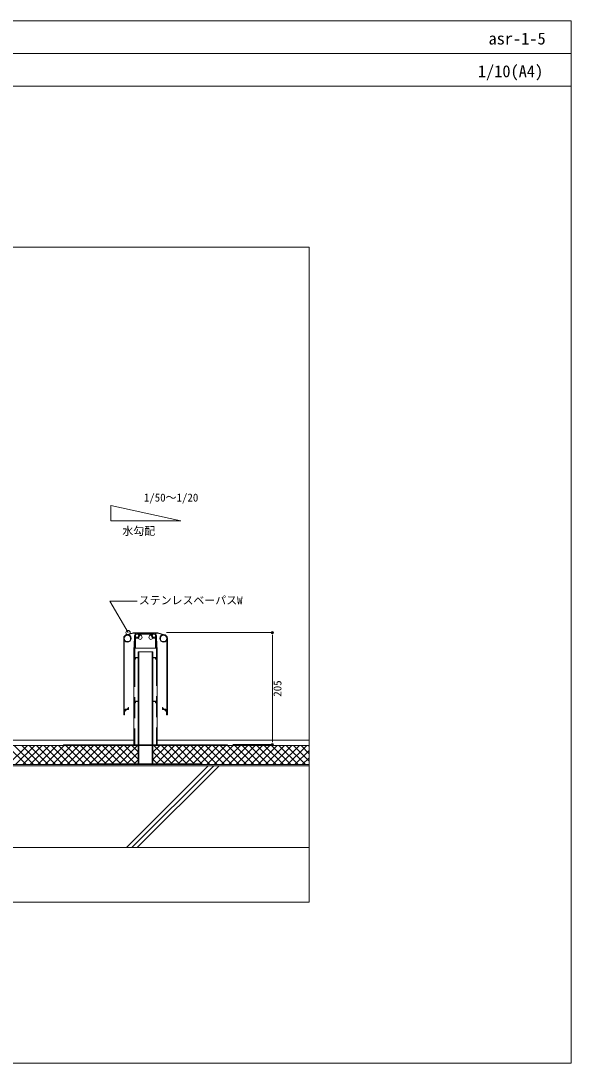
# Model space of a CAD drawing. Units: millimetres, scale not verified. Extents: x -1380 to 1380, y -955 to 955.
# Drawn here: x 372 to 1380, y -955 to 955 of the extents above; entities that cross this region are included whole.
import ezdxf
from ezdxf.enums import TextEntityAlignment as Align

# ---------------------------------------------------------------- set-up
doc = ezdxf.new("R2010")
doc.units = ezdxf.units.MM
doc.header["$LTSCALE"] = 3
doc.linetypes.add('USER1', pattern=[19.05, 12.7, -6.35])
for name, color, linetype, lineweight in [('0-0_0', 7, 'Continuous', 9), ('0-1_HATCH', 9, 'Continuous', 18), ('0-3_KUTAI', 3, 'Continuous', 18), ('0-4_BOUSUI', 1, 'Continuous', 18), ('0-5_MOJI', 7, 'Continuous', 18), ('0-6_sunpo', 7, 'Continuous', 18), ('0-8_dannnetu', 6, 'Continuous', 18), ('0-9_KANAMONO', 4, 'Continuous', 18), ('0-A_WAKU', 7, 'Continuous', 18)]:
    doc.layers.add(name, color=color, linetype=linetype, lineweight=lineweight)
doc.styles.add('ＭＳ ゴシック', font='')
doc.styles.get('ＭＳ ゴシック').set_extended_font_data('MS Gothic')

# ---------------------------------------------------------------- blocks, each defined once
blk = doc.blocks.new('_DOT')
at = {"layer": '0-0_0'}
for p, q in [((-0.5, 0), (-1, 0)), ((0.25, 0), (-0.25, 0))]:
    blk.add_line(p, q, dxfattribs=at)
blk.add_circle((0, 0), 0.25, dxfattribs=at)

msp = doc.modelspace()

# ---------------------------------------------------------------- linework, layer by layer
at = {"layer": '0-0_0', "lineweight": 18}
msp.add_line((-1380.02, 894.987), (1379.98, 894.987), dxfattribs=at)
msp.add_lwpolyline([(-900.02, -660.013), (899.98, -660.013), (899.98, 539.987), (-900.02, 539.987)], close=True, dxfattribs=at)
at = {"layer": '0-1_HATCH'}
for p, q in [((381.119, -408.013), (346.119, -373.013)), ((348.492, -408.013), (383.492, -373.013)), ((394.589, -408.013), (359.589, -373.013)), ((361.962, -408.013), (396.962, -373.013)), ((408.06, -408.013), (373.06, -373.013)), ((375.433, -408.013), (410.433, -373.013)), ((421.53, -408.013), (386.53, -373.013)), ((388.903, -408.013), (423.903, -373.013)), ((435.001, -408.013), (400.001, -373.013)), ((402.373, -408.013), (437.373, -373.013)), ((448.471, -408.013), (413.471, -373.013)), ((415.844, -408.013), (450.844, -373.013)), ((461.941, -408.013), (426.941, -373.013)), ((429.314, -408.013), (464.314, -373.013)), ((475.412, -408.013), (440.412, -373.013)), ((442.784, -408.013), (477.784, -373.013)), ((488.882, -408.013), (453.882, -373.013)), ((456.255, -408.013), (491.255, -373.013)), ((500.853, -406.513), (467.353, -373.013)), ((469.725, -408.013), (504.725, -373.013)), ((514.323, -406.513), (480.823, -373.013)), ((483.196, -408.013), (518.196, -373.013)), ((527.793, -406.513), (494.293, -373.013)), ((496.666, -408.013), (531.666, -373.013)), ((541.264, -406.513), (507.764, -373.013)), ((511.636, -406.513), (545.136, -373.013)), ((554.734, -406.513), (521.234, -373.013)), ((525.107, -406.513), (558.607, -373.013)), ((568.204, -406.513), (534.704, -373.013)), ((538.577, -406.513), (572.077, -373.013)), ((581.675, -406.513), (548.175, -373.013)), ((552.048, -406.513), (585.548, -373.013)), ((586.38, -397.747), (561.645, -373.013)), ((586.38, -384.277), (575.116, -373.013)), ((613.58, -385.392), (625.959, -373.013)), ((613.58, -398.863), (639.429, -373.013)), ((649.027, -406.513), (615.527, -373.013)), ((619.399, -406.513), (652.899, -373.013)), ((662.497, -406.513), (628.997, -373.013)), ((632.87, -406.513), (666.37, -373.013)), ((675.968, -406.513), (642.468, -373.013)), ((646.34, -406.513), (679.84, -373.013)), ((689.438, -406.513), (655.938, -373.013)), ((659.811, -406.513), (693.311, -373.013)), ((704.408, -408.013), (669.408, -373.013)), ((673.281, -406.513), (706.781, -373.013)), ((717.879, -408.013), (682.879, -373.013)), ((686.751, -406.513), (720.251, -373.013)), ((731.349, -408.013), (696.349, -373.013)), ((699.98, -406.755), (733.722, -373.013)), ((744.819, -408.013), (709.819, -373.013)), ((712.192, -408.013), (747.192, -373.013)), ((758.29, -408.013), (723.29, -373.013)), ((725.663, -408.013), (760.663, -373.013)), ((771.76, -408.013), (736.76, -373.013)), ((739.133, -408.013), (774.133, -373.013)), ((785.231, -408.013), (750.231, -373.013)), ((752.603, -408.013), (787.603, -373.013)), ((798.701, -408.013), (763.701, -373.013)), ((766.074, -408.013), (801.074, -373.013)), ((812.171, -408.013), (777.171, -373.013)), ((779.544, -408.013), (814.544, -373.013)), ((825.642, -408.013), (790.642, -373.013)), ((793.014, -408.013), (828.014, -373.013)), ((839.112, -408.013), (804.112, -373.013)), ((806.485, -408.013), (841.485, -373.013)), ((852.583, -408.013), (817.583, -373.013)), ((819.955, -408.013), (854.955, -373.013)), ((866.053, -408.013), (831.053, -373.013)), ((833.426, -408.013), (868.426, -373.013)), ((879.523, -408.013), (844.523, -373.013)), ((846.896, -408.013), (881.896, -373.013)), ((892.994, -408.013), (857.994, -373.013)), ((860.366, -408.013), (895.366, -373.013)), ((899.98, -401.529), (871.464, -373.013)), ((873.837, -408.013), (899.98, -381.87)), ((899.98, -388.058), (884.934, -373.013)), ((899.98, -374.588), (898.405, -373.013)), ((565.518, -406.513), (586.38, -385.651)), ((578.988, -406.513), (586.38, -399.122)), ((635.556, -406.513), (613.58, -384.536)), ((622.086, -406.513), (613.58, -398.007)), ((887.307, -408.013), (899.98, -395.341)), ((564.98, -560.013), (714.98, -410.013)), ((574.98, -560.013), (724.98, -410.013)), ((584.98, -560.013), (734.98, -410.013))]:
    msp.add_line(p, q, dxfattribs=at)
at = {"layer": '0-3_KUTAI'}
msp.add_line((899.98, -560.013), (-400.02, -560.013), dxfattribs=at)
msp.add_lwpolyline([(899.98, -410.013), (-400.02, -410.013), (-400.02, 39.987)], dxfattribs=at)
at = {"layer": '0-4_BOUSUI'}
for p, q in [((899.98, -363.013), (621.33, -363.013)), ((899.98, -408.013), (-400.02, -408.013))]:
    msp.add_line(p, q, dxfattribs=at)
msp.add_lwpolyline([(578.63, -363.013), (-346.381, -363.013), (-390.02, -319.373), (-390.02, -45.013)], dxfattribs=at)
at = {"layer": '0-5_MOJI'}
for p, q in [((664.618, 38.614), (536.239, 67.12)), ((536.239, 67.12), (536.239, 38.614)), ((536.239, 38.614), (664.618, 38.614))]:
    msp.add_line(p, q, dxfattribs=at)
msp.add_lwpolyline([(584.836, -108.667), (534.836, -108.667), (567.945, -166.013)], dxfattribs=at)
msp.add_circle((567.945, -166.013), 4, dxfattribs=at)
at = {"layer": '0-6_sunpo'}
for p, q in [((638.48, -166.013), (832.485, -166.013)), ((832.485, -174.013), (832.485, -363.013)), ((759.98, -371.013), (832.485, -371.013))]:
    msp.add_line(p, q, dxfattribs=at)
at = {"layer": '0-8_dannnetu'}
msp.add_line((899.98, -373.013), (-400.02, -373.013), dxfattribs=at)
at = {"layer": '0-9_KANAMONO'}
for p, q in [((579.98, -181.313), (579.98, -171.813)), ((581.776, -170.513), (580.171, -170.513)), ((584.48, -167.313), (615.48, -167.313)), ((615.48, -168.813), (584.48, -168.813)), ((619.788, -170.513), (618.183, -170.513)), ((581.48, -178.513), (579.98, -178.513)), ((619.98, -178.513), (618.48, -178.513)), ((639.98, -316.513), (639.98, -176.642)), ((581.48, -194.313), (618.48, -194.313)), ((587.88, -201.513), (612.08, -201.513)), ((560.98, -316.513), (560.98, -308.213)), ((562.68, -306.513), (567.63, -306.513)), ((567.63, -307.213), (562.68, -307.213)), ((637.28, -306.513), (632.33, -306.513)), ((632.33, -307.213), (637.28, -307.213)), ((638.98, -316.513), (638.98, -308.213)), ((587.88, -406.513), (612.08, -406.513)), ((587.88, -408.013), (612.08, -408.013))]:
    msp.add_line(p, q, dxfattribs=at)
at = {"layer": '0-9_KANAMONO', "linetype": 'USER1'}
for p, q in [((580.13, -227.372), (580.13, -371.513)), ((619.83, -225.655), (619.83, -371.513))]:
    msp.add_line(p, q, dxfattribs=at)
at = {"layer": '0-9_KANAMONO'}
for points in [[(635.048, -170.104), (622.48, -166.513), (577.48, -166.513), (564.911, -170.104)], [(565.131, -170.873), (577.592, -167.313), (622.367, -167.313), (634.828, -170.873)], [(581.48, -171.813), (581.48, -194.313), (580.792, -194.313), (580.792, -181.313), (579.98, -181.313)], [(619.98, -171.813), (619.98, -181.313), (619.168, -181.313), (619.168, -194.313), (618.48, -194.313), (618.48, -171.813)], [(559.98, -176.642), (559.98, -316.513), (560.78, -316.513), (560.78, -176.642)], [(580.13, -227.372), (580.13, -193.915), (580.792, -192.768), (579.98, -192.768), (579.98, -181.513), (579.292, -181.513), (579.292, -192.366), (578.63, -193.513), (578.63, -371.513)], [(580.792, -181.313), (579.98, -181.531), (579.98, -194.095), (580.792, -194.313)], [(579.98, -181.513), (580.792, -181.731), (580.792, -192.551), (579.98, -192.768)], [(619.168, -181.313), (619.98, -181.531), (619.98, -194.095), (619.168, -194.313)], [(619.83, -225.655), (619.83, -193.915), (619.168, -192.768), (619.98, -192.768), (619.98, -181.513), (620.668, -181.513), (620.668, -192.366), (621.33, -193.513), (621.33, -371.513)], [(619.98, -181.513), (619.168, -181.731), (619.168, -192.551), (619.98, -192.768)], [(639.18, -176.642), (639.18, -316.513), (639.98, -316.513)], [(586.38, -406.513), (499.98, -406.513), (499.98, -408.013), (586.38, -408.013), (587.88, -408.013), (587.88, -201.513), (586.38, -201.513), (586.38, -408.013)], [(567.93, -306.213), (567.93, -303.513), (568.63, -303.513), (568.63, -306.213)], [(632.03, -306.213), (632.03, -303.513), (631.33, -303.513), (631.33, -306.213)], [(561.68, -308.213), (561.68, -316.513), (560.98, -316.513)], [(638.28, -308.213), (638.28, -316.513), (638.98, -316.513)], [(613.58, -408.013), (699.98, -408.013), (699.98, -406.513), (613.58, -406.513)]]:
    msp.add_lwpolyline(points, dxfattribs=at)
for points in [[(612.08, -408.013), (613.58, -408.013), (613.58, -201.513), (612.08, -201.513)], [(586.28, -211.513), (581.13, -211.513), (581.13, -214.513), (581.83, -214.513), (581.83, -212.213), (586.28, -212.213)], [(613.68, -211.513), (618.83, -211.513), (618.83, -214.513), (618.13, -214.513), (618.13, -212.213), (613.68, -212.213)], [(586.28, -291.513), (581.13, -291.513), (581.13, -294.513), (581.83, -294.513), (581.83, -292.213), (586.28, -292.213)], [(613.68, -291.513), (618.83, -291.513), (618.83, -294.513), (618.13, -294.513), (618.13, -292.213), (613.68, -292.213)], [(749.98, -373.013), (749.98, -371.513), (449.98, -371.513), (449.98, -373.013)]]:
    msp.add_lwpolyline(points, close=True, dxfattribs=at)
for centre, radius in [((566.78, -176.642), 6.8), ((566.78, -176.642), 6), ((584.48, -171.813), 4.5), ((584.48, -171.813), 3), ((615.48, -171.813), 4.5), ((615.48, -171.813), 3), ((633.18, -176.642), 6.8), ((633.18, -176.642), 6), ((567.63, -306.213), 1), ((632.33, -306.213), 1), ((562.68, -308.213), 1.7), ((562.68, -308.213), 1), ((567.63, -306.213), 0.3), ((632.33, -306.213), 0.3), ((637.28, -308.213), 1.7), ((637.28, -308.213), 1)]:
    msp.add_circle(centre, radius, dxfattribs=at)
for centre in [(590.182, -174.513), (609.777, -174.513)]:
    msp.add_ellipse(centre, major_axis=(0, -4), ratio=0.866025, dxfattribs=at)
at = {"layer": '0-A_WAKU'}
for points in [[(1379.98, 834.987), (-1380.02, 834.987), (-1380.02, 954.987), (1379.98, 954.987)], [(-1380.02, -955.013), (1379.98, -955.013), (1379.98, 954.987), (-1380.02, 954.987)]]:
    msp.add_lwpolyline(points, close=True, dxfattribs=at)

# ---------------------------------------------------------------- block references
at = {"layer": '0-6_sunpo', "xscale": 8, "yscale": 8}
for p, rotation in [((832.485, -166.013), 90), ((832.485, -371.013), 270)]:
    msp.add_blockref('_DOT', p, dxfattribs=dict(at, rotation=rotation))

# ---------------------------------------------------------------- texts
at = {"layer": '0-5_MOJI', "style": 'ＭＳ ゴシック'}
for s, p in [('1/50～1/20', (596.957, 69.665)), ('水勾配', (557.624, 8.346)), ('ステンレスベーパスW', (587.836, -118.667))]:
    msp.add_text(s, height=14.66, dxfattribs=at).set_placement(p, align=Align.BOTTOM_LEFT)
at = {"layer": '0-6_sunpo', "style": 'ＭＳ ゴシック'}
msp.add_text('205', height=14.66, rotation=90, dxfattribs=at).set_placement((853.485, -283.513), align=Align.BOTTOM_LEFT)
at = {"layer": '0-A_WAKU', "style": 'ＭＳ ゴシック'}
for s, p in [('asr-1-5', (1228.533, 904.987)), ('1/10(A4)', (1209.04, 844.987))]:
    msp.add_text(s, height=21.99, dxfattribs=at).set_placement(p, align=Align.BOTTOM_LEFT)

doc.saveas('drawing.dxf')
